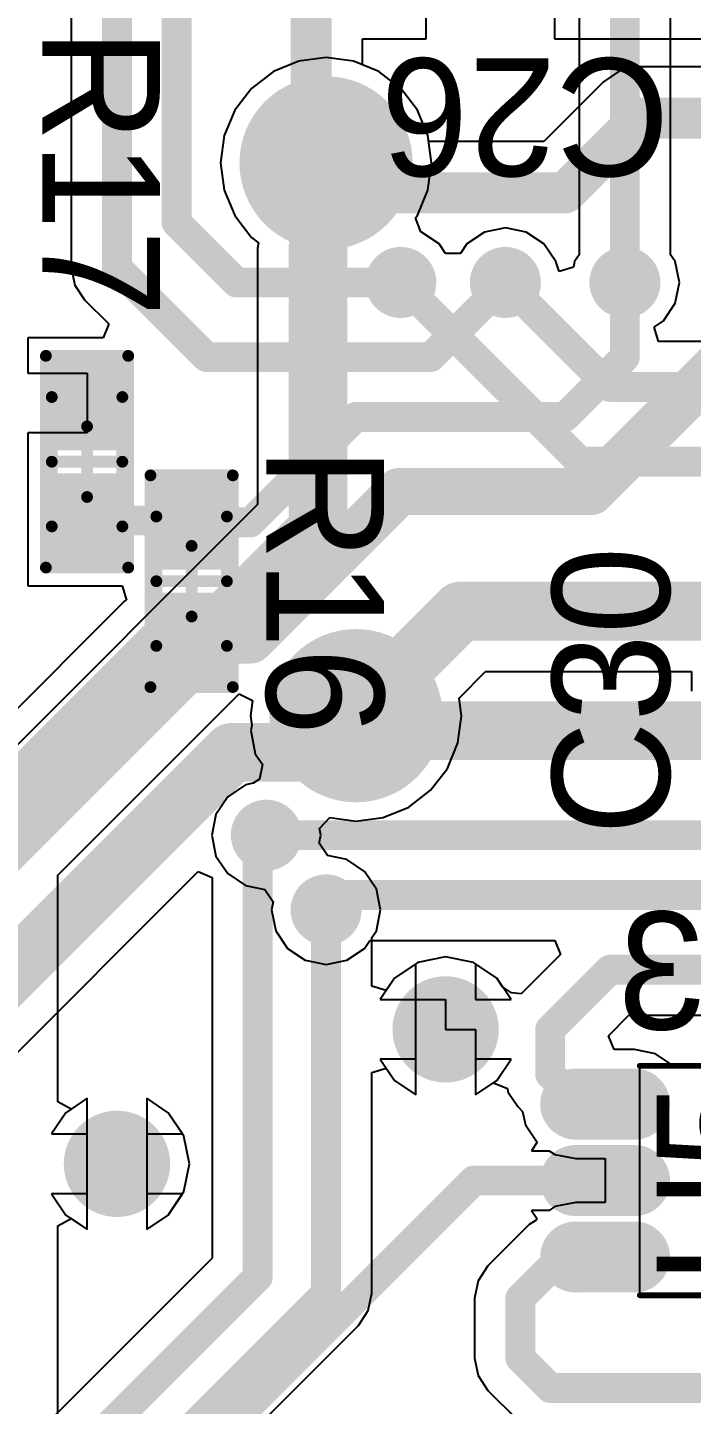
# Model space of a CAD drawing. Header units: millimetres. Extents: x 119.5 to 187.2, y 82 to 144.9.
# Drawn here: x 144.15 to 149.79, y 99.17 to 110.88 of the extents above; entities that cross this region are included whole.
import ezdxf

# ---------------------------------------------------------------- set-up
doc = ezdxf.new("R2010")
doc.units = ezdxf.units.MM
for name, color, linetype in [('BottomLayer', 5, 'Continuous'), ('BottomOverlay', 54, 'Continuous'), ('BottomPaste', 16, 'Continuous'), ('BottomSolder', 6, 'Continuous'), ('Mechanical13', 56, 'Continuous'), ('Mechanical15', 56, 'Continuous'), ('MultiLayer', 9, 'Continuous'), ('TopLayer', 1, 'Continuous'), ('TopOverlay', 2, 'Continuous'), ('TopPaste', 8, 'Continuous'), ('TopSolder', 216, 'Continuous'), ('ViaHoleLayer', 16, 'Continuous')]:
    doc.layers.add(name, color=color, linetype=linetype)

msp = doc.modelspace()

# ---------------------------------------------------------------- linework, layer by layer
at = {"layer": 'BottomLayer'}
for p, q in [((149.613, 108.948), (149.613, 113.06)), ((148.837, 112.938), (148.837, 108.948)), ((146.685, 110.625), (146.453, 110.594)), ((146.917, 110.594), (146.685, 110.625)), ((146.237, 110.505), (146.051, 110.362)), ((146.453, 110.594), (146.237, 110.505)), ((147.133, 110.505), (146.917, 110.594)), ((147.319, 110.362), (147.133, 110.505)), ((146.051, 110.362), (145.908, 110.176)), ((147.462, 110.176), (147.319, 110.362)), ((145.908, 110.176), (145.819, 109.96)), ((147.551, 109.96), (147.462, 110.176)), ((145.819, 109.96), (145.788, 109.728)), ((147.582, 109.728), (147.551, 109.96)), ((145.788, 109.728), (145.819, 109.496)), ((147.551, 109.496), (147.582, 109.728)), ((145.819, 109.496), (145.908, 109.28)), ((147.462, 109.28), (147.551, 109.496)), ((145.908, 109.28), (146.051, 109.094)), ((147.446, 109.26), (147.462, 109.28)), ((147.491, 109.141), (147.446, 109.26)), ((147.497, 109.14), (147.491, 109.141)), ((147.647, 109.039), (147.497, 109.14)), ((148.032, 109.14), (147.882, 109.039)), ((148.209, 109.175), (148.032, 109.14)), ((148.386, 109.14), (148.209, 109.175)), ((148.536, 109.039), (148.386, 109.14)), ((146.051, 109.094), (146.111, 109.048)), ((146.111, 109.048), (146.102, 109.004)), ((146.102, 109.004), (146.102, 106.824)), ((147.701, 108.959), (147.647, 109.039)), ((147.882, 109.039), (147.828, 108.959)), ((148.637, 108.889), (148.536, 109.039)), ((147.828, 108.959), (147.701, 108.959)), ((148.666, 108.804), (148.637, 108.889)), ((148.637, 108.889), (148.637, 108.889)), ((148.797, 108.889), (148.788, 108.841)), ((148.837, 108.948), (148.797, 108.889)), ((149.653, 108.889), (149.613, 108.948)), ((149.688, 108.712), (149.653, 108.889)), ((148.788, 108.841), (148.666, 108.804)), ((149.653, 108.535), (149.688, 108.712)), ((149.552, 108.385), (149.653, 108.535)), ((149.475, 108.333), (149.552, 108.385)), ((149.512, 108.211), (149.475, 108.333)), ((150.328, 108.211), (149.512, 108.211)), ((146.102, 106.824), (143.528, 104.249)), ((144.405, 103.673), (145.945, 105.214)), ((145.945, 105.214), (146.059, 105.157)), ((146.059, 105.157), (146.042, 105.029)), ((146.042, 105.029), (146.053, 104.947)), ((146.053, 104.947), (146.044, 104.902)), ((146.044, 104.902), (146.083, 104.705)), ((146.083, 104.705), (146.146, 104.611)), ((146.144, 104.614), (146.119, 104.489)), ((146.146, 104.611), (146.144, 104.614)), ((146, 104.441), (145.85, 104.34)), ((146.066, 104.454), (146, 104.441)), ((146.119, 104.489), (146.066, 104.454)), ((145.85, 104.34), (145.749, 104.19)), ((145.749, 104.19), (145.714, 104.013)), ((145.714, 104.013), (145.749, 103.836)), ((145.749, 103.836), (145.85, 103.686)), ((144.405, 101.745), (144.405, 103.673)), ((145.85, 103.686), (146, 103.585)), ((146, 103.585), (146.165, 103.552)), ((146.165, 103.552), (146.236, 103.447)), ((146.236, 103.447), (146.222, 103.378)), ((146.222, 103.378), (146.257, 103.201)), ((146.257, 103.201), (146.358, 103.051)), ((146.358, 103.051), (146.508, 102.95)), ((146.862, 102.95), (147.012, 103.051)), ((147.012, 103.051), (147.056, 103.117)), ((147.056, 103.117), (148.629, 103.117)), ((148.629, 103.117), (148.678, 102.999)), ((146.508, 102.95), (146.685, 102.915)), ((146.685, 102.915), (146.862, 102.95)), ((147.465, 102.931), (147.266, 102.797)), ((147.701, 102.978), (147.465, 102.931)), ((147.937, 102.931), (147.701, 102.978)), ((148.136, 102.797), (147.937, 102.931)), ((148.678, 102.999), (148.343, 102.665)), ((147.266, 102.797), (147.144, 102.616)), ((148.186, 102.723), (148.136, 102.797)), ((148.261, 102.673), (148.186, 102.723)), ((148.343, 102.665), (148.261, 102.673)), ((147.144, 102.616), (147.701, 102.616)), ((147.701, 102.616), (147.701, 102.362)), ((149.085, 102.307), (149.259, 102.482)), ((149.259, 102.482), (163.648, 102.482)), ((147.701, 102.362), (147.955, 102.362)), ((147.955, 102.362), (147.955, 101.805)), ((149.133, 102.19), (149.085, 102.307)), ((149.307, 102.19), (149.133, 102.19)), ((149.484, 102.155), (149.307, 102.19)), ((147.447, 102.108), (147.144, 102.108)), ((147.144, 102.108), (147.266, 101.927)), ((147.447, 101.805), (147.447, 102.108)), ((149.634, 102.054), (149.484, 102.155)), ((149.352, 102.052), (150.876, 102.052)), ((149.352, 100.102), (149.352, 102.052)), ((149.636, 102.052), (149.634, 102.054)), ((150.553, 102.052), (149.636, 102.052)), ((147.266, 101.927), (147.447, 101.805)), ((147.955, 101.805), (148.108, 101.908)), ((148.108, 101.908), (148.226, 101.859)), ((148.226, 101.859), (148.231, 101.832)), ((144.517, 101.685), (144.405, 101.745)), ((144.653, 101.776), (144.517, 101.685)), ((144.653, 101.219), (144.653, 101.776)), ((145.342, 101.654), (145.161, 101.776)), ((145.161, 101.776), (145.161, 101.473)), ((148.231, 101.832), (148.315, 101.706)), ((145.464, 101.473), (145.342, 101.654)), ((148.315, 101.706), (148.356, 101.665)), ((148.356, 101.665), (148.379, 101.55)), ((148.379, 101.55), (148.478, 101.402)), ((145.161, 101.473), (145.464, 101.473)), ((148.478, 101.402), (148.431, 101.331)), ((148.431, 101.331), (148.582, 101.331)), ((148.582, 101.331), (148.63, 101.299)), ((148.63, 101.299), (148.807, 101.264)), ((148.807, 101.264), (149.057, 101.264)), ((149.057, 101.264), (149.057, 100.89)), ((144.653, 100.662), (144.653, 101.219)), ((145.464, 100.965), (145.161, 100.965)), ((145.161, 100.965), (145.161, 100.662)), ((145.342, 100.784), (145.464, 100.965)), ((148.582, 100.823), (148.431, 100.823)), ((148.431, 100.823), (148.478, 100.752)), ((148.63, 100.855), (148.582, 100.823)), ((148.807, 100.89), (148.63, 100.855)), ((149.057, 100.89), (148.807, 100.89)), ((144.405, 100.693), (144.517, 100.753)), ((144.405, 99.06), (144.405, 100.693)), ((144.517, 100.753), (144.653, 100.662)), ((145.161, 100.662), (145.342, 100.784)), ((148.412, 100.702), (148.061, 100.351)), ((148.47, 100.741), (148.412, 100.702)), ((148.478, 100.752), (148.47, 100.741)), ((148.061, 100.351), (147.977, 100.225)), ((147.977, 100.225), (147.948, 100.076)), ((150.876, 100.102), (149.352, 100.102)), ((147.948, 100.076), (147.948, 99.568)), ((147.948, 99.568), (147.948, 99.568)), ((147.948, 99.568), (147.948, 99.568)), ((147.948, 99.568), (147.977, 99.419)), ((147.977, 99.419), (148.061, 99.293)), ((148.061, 99.293), (148.304, 99.05))]:
    msp.add_line(p, q, dxfattribs=at)
for points, const_width in [([(149.225, 108.712), (149.225, 113.221)], 0.254), ([(146.616, 106.611), (146.616, 109.004)], 0.5), ([(147.32, 108.712), (148.844, 107.188)], 0.254), ([(148.209, 108.712), (149.098, 107.823)], 0.254), ([(149.098, 107.823), (151.416, 107.823)], 0.254), ([(148.844, 107.188), (151.543, 107.188)], 0.254), ([(143.891, 103.886), (146.616, 106.611)], 0.5), ([(146.558, 104.902), (159.258, 104.902)], 0.5), ([(146.177, 104.013), (162.56, 104.013)], 0.254), ([(146.685, 103.378), (146.812, 103.505)], 0.254), ([(146.812, 103.505), (162.814, 103.505)], 0.254), ([(148.59, 102.362), (149.098, 102.87)], 0.254), ([(149.098, 102.87), (163.83, 102.87)], 0.254), ([(148.59, 101.981), (148.59, 102.362)], 0.254), ([(148.59, 101.981), (148.844, 101.727)], 0.254), ([(148.807, 101.727), (149.307, 101.727)], 0.4), ([(148.844, 101.727), (149.057, 101.727)], 0.254), ([(148.807, 101.077), (149.307, 101.077)], 0.4), ([(145.846, 98.983), (147.94, 101.077)], 0.254), ([(147.94, 101.077), (149.057, 101.077)], 0.254), ([(148.336, 100.076), (148.687, 100.427)], 0.254), ([(148.687, 100.427), (149.057, 100.427)], 0.254), ([(148.807, 100.427), (149.307, 100.427)], 0.4), ([(148.336, 99.568), (148.336, 100.076)], 0.254), ([(148.336, 99.568), (148.59, 99.314)], 0.254), ([(148.59, 99.314), (151.003, 99.314)], 0.254)]:
    msp.add_lwpolyline(points, dxfattribs=dict(at, const_width=const_width))
for points, const_width in [([(146.368, 109.728, 1), (147.002, 109.728, 1)], 0.635), ([(146.491, 109.004, 1), (146.741, 109.004, 1)], 0.25), ([(147.22, 108.712, 1), (147.42, 108.712, 1)], 0.2), ([(148.109, 108.712, 1), (148.309, 108.712, 1)], 0.2), ([(149.125, 108.712, 1), (149.325, 108.712, 1)], 0.2), ([(147.256, 108.712, 1), (147.383, 108.712, 1)], 0.127), ([(148.145, 108.712, 1), (148.273, 108.712, 1)], 0.127), ([(149.161, 108.712, 1), (149.288, 108.712, 1)], 0.127), ([(149.035, 107.823, 1), (149.161, 107.823, 1)], 0.127), ([(149.035, 107.823, 1), (149.161, 107.823, 1)], 0.127), ([(148.78, 107.188, 1), (148.907, 107.188, 1)], 0.127), ([(148.78, 107.188, 1), (148.907, 107.188, 1)], 0.127), ([(146.491, 106.611, 1), (146.741, 106.611, 1)], 0.25), ([(146.491, 106.611, 1), (146.741, 106.611, 1)], 0.25), ([(146.621, 105.029, 1), (147.256, 105.029, 1)], 0.635), ([(146.433, 104.902, 1), (146.683, 104.902, 1)], 0.25), ([(146.077, 104.013, 1), (146.277, 104.013, 1)], 0.2), ([(146.113, 104.013, 1), (146.24, 104.013, 1)], 0.127), ([(146.749, 103.505, 1), (146.875, 103.505, 1)], 0.127), ([(146.749, 103.505, 1), (146.875, 103.505, 1)], 0.127), ([(146.585, 103.378, 1), (146.785, 103.378, 1)], 0.2), ([(146.621, 103.378, 1), (146.749, 103.378, 1)], 0.127), ([(149.035, 102.87, 1), (149.161, 102.87, 1)], 0.127), ([(149.035, 102.87, 1), (149.161, 102.87, 1)], 0.127), ([(147.526, 102.362, 1), (147.876, 102.362, 1)], 0.35), ([(148.526, 102.362, 1), (148.654, 102.362, 1)], 0.127), ([(148.526, 102.362, 1), (148.654, 102.362, 1)], 0.127), ([(148.526, 101.981, 1), (148.654, 101.981, 1)], 0.127), ([(148.526, 101.981, 1), (148.654, 101.981, 1)], 0.127), ([(148.707, 101.727, 1), (148.907, 101.727, 1)], 0.2), ([(148.78, 101.727, 1), (148.907, 101.727, 1)], 0.127), ([(148.78, 101.727, 1), (148.907, 101.727, 1)], 0.127), ([(148.993, 101.727, 1), (149.12, 101.727, 1)], 0.127), ([(149.207, 101.727, 1), (149.407, 101.727, 1)], 0.2), ([(144.732, 101.219, 1), (145.082, 101.219, 1)], 0.35), ([(148.707, 101.077, 1), (148.907, 101.077, 1)], 0.2), ([(149.207, 101.077, 1), (149.407, 101.077, 1)], 0.2), ([(147.876, 101.077, 1), (148.003, 101.077, 1)], 0.127), ([(147.876, 101.077, 1), (148.003, 101.077, 1)], 0.127), ([(148.993, 101.077, 1), (149.12, 101.077, 1)], 0.127), ([(148.623, 100.427, 1), (148.75, 100.427, 1)], 0.127), ([(148.623, 100.427, 1), (148.75, 100.427, 1)], 0.127), ([(148.707, 100.427, 1), (148.907, 100.427, 1)], 0.2), ([(148.993, 100.427, 1), (149.12, 100.427, 1)], 0.127), ([(149.207, 100.427, 1), (149.407, 100.427, 1)], 0.2), ([(148.273, 100.076, 1), (148.399, 100.076, 1)], 0.127), ([(148.273, 100.076, 1), (148.399, 100.076, 1)], 0.127), ([(148.273, 99.568, 1), (148.399, 99.568, 1)], 0.127), ([(148.273, 99.568, 1), (148.399, 99.568, 1)], 0.127), ([(148.526, 99.314, 1), (148.654, 99.314, 1)], 0.127), ([(148.526, 99.314, 1), (148.654, 99.314, 1)], 0.127)]:
    msp.add_lwpolyline(points, format="xyb", close=True, dxfattribs=dict(at, const_width=const_width))
at = {"layer": 'BottomOverlay', "const_width": 0.05}
for points in [[(149.352, 102.052), (150.319, 102.052)], [(149.352, 100.102), (150.876, 100.102)]]:
    msp.add_lwpolyline(points, dxfattribs=at)
at = {"layer": 'BottomOverlay', "const_width": 0.025}
for points in [[(149.34, 102.052, 1), (149.364, 102.052, 1)], [(149.34, 100.102, 1), (149.364, 100.102, 1)]]:
    msp.add_lwpolyline(points, format="xyb", close=True, dxfattribs=at)
at = {"layer": 'BottomPaste', "const_width": 0.4}
for points in [[(148.807, 101.727), (149.307, 101.727)], [(148.807, 101.077), (149.307, 101.077)], [(148.807, 100.427), (149.307, 100.427)]]:
    msp.add_lwpolyline(points, dxfattribs=at)
at = {"layer": 'BottomPaste', "const_width": 0.2}
for points in [[(148.707, 101.727, 1), (148.907, 101.727, 1)], [(149.207, 101.727, 1), (149.407, 101.727, 1)], [(148.707, 101.077, 1), (148.907, 101.077, 1)], [(149.207, 101.077, 1), (149.407, 101.077, 1)], [(148.707, 100.427, 1), (148.907, 100.427, 1)], [(149.207, 100.427, 1), (149.407, 100.427, 1)]]:
    msp.add_lwpolyline(points, format="xyb", close=True, dxfattribs=at)
at = {"layer": 'BottomSolder'}
for points, const_width in [([(146.317, 109.728, 1), (147.053, 109.728, 1)], 0.737), ([(147.169, 108.712, 1), (147.471, 108.712, 1)], 0.302), ([(148.058, 108.712, 1), (148.36, 108.712, 1)], 0.302), ([(149.074, 108.712, 1), (149.376, 108.712, 1)], 0.302), ([(146.571, 105.029, 1), (147.307, 105.029, 1)], 0.737), ([(146.026, 104.013, 1), (146.328, 104.013, 1)], 0.302), ([(146.534, 103.378, 1), (146.836, 103.378, 1)], 0.302), ([(147.475, 102.362, 1), (147.927, 102.362, 1)], 0.452), ([(148.656, 101.727, 1), (148.958, 101.727, 1)], 0.302), ([(149.156, 101.727, 1), (149.458, 101.727, 1)], 0.302), ([(144.681, 101.219, 1), (145.133, 101.219, 1)], 0.452), ([(148.656, 101.077, 1), (148.958, 101.077, 1)], 0.302), ([(149.156, 101.077, 1), (149.458, 101.077, 1)], 0.302), ([(148.656, 100.427, 1), (148.958, 100.427, 1)], 0.302), ([(149.156, 100.427, 1), (149.458, 100.427, 1)], 0.302)]:
    msp.add_lwpolyline(points, format="xyb", close=True, dxfattribs=dict(at, const_width=const_width))
at = {"layer": 'BottomSolder', "const_width": 0.603}
for points in [[(148.807, 101.727), (149.307, 101.727)], [(148.807, 101.077), (149.307, 101.077)], [(148.807, 100.427), (149.307, 100.427)]]:
    msp.add_lwpolyline(points, dxfattribs=at)
at = {"layer": 'Mechanical13', "const_width": 0.1}
for points in [[(144.353, 106.638), (144.353, 107.738)], [(144.353, 107.738), (144.953, 107.738)], [(144.953, 106.638), (144.953, 107.738)], [(145.242, 105.622), (145.242, 106.722)], [(145.242, 106.722), (145.842, 106.722)], [(145.842, 105.622), (145.842, 106.722)], [(144.353, 106.638), (144.953, 106.638)], [(145.242, 105.622), (145.842, 105.622)]]:
    msp.add_lwpolyline(points, dxfattribs=at)
at = {"layer": 'Mechanical13', "const_width": 0.05}
for points in [[(144.328, 107.738, 1), (144.378, 107.738, 1)], [(144.328, 107.738, 1), (144.378, 107.738, 1)], [(144.928, 107.738, 1), (144.978, 107.738, 1)], [(144.928, 107.738, 1), (144.978, 107.738, 1)], [(145.217, 106.722, 1), (145.267, 106.722, 1)], [(145.217, 106.722, 1), (145.267, 106.722, 1)], [(145.817, 106.722, 1), (145.867, 106.722, 1)], [(145.817, 106.722, 1), (145.867, 106.722, 1)], [(144.328, 106.638, 1), (144.378, 106.638, 1)], [(144.328, 106.638, 1), (144.378, 106.638, 1)], [(144.928, 106.638, 1), (144.978, 106.638, 1)], [(144.928, 106.638, 1), (144.978, 106.638, 1)], [(145.217, 105.622, 1), (145.267, 105.622, 1)], [(145.217, 105.622, 1), (145.267, 105.622, 1)], [(145.817, 105.622, 1), (145.867, 105.622, 1)], [(145.817, 105.622, 1), (145.867, 105.622, 1)]]:
    msp.add_lwpolyline(points, format="xyb", close=True, dxfattribs=at)
at = {"layer": 'Mechanical15', "const_width": 0.1}
for points in [[(144.303, 106.288), (144.303, 108.088)], [(144.303, 108.088), (145.003, 108.088)], [(145.003, 106.288), (145.003, 108.088)], [(144.653, 106.888), (144.653, 107.488)], [(144.353, 107.188), (144.953, 107.188)], [(145.192, 105.272), (145.192, 107.072)], [(145.192, 107.072), (145.892, 107.072)], [(145.892, 105.272), (145.892, 107.072)], [(145.542, 105.872), (145.542, 106.472)], [(144.303, 106.288), (145.003, 106.288)], [(145.242, 106.172), (145.842, 106.172)], [(145.192, 105.272), (145.892, 105.272)]]:
    msp.add_lwpolyline(points, dxfattribs=at)
at = {"layer": 'Mechanical15', "const_width": 0.05}
for points in [[(144.278, 108.088, 1), (144.328, 108.088, 1)], [(144.278, 108.088, 1), (144.328, 108.088, 1)], [(144.978, 108.088, 1), (145.028, 108.088, 1)], [(144.978, 108.088, 1), (145.028, 108.088, 1)], [(144.628, 107.488, 1), (144.678, 107.488, 1)], [(144.328, 107.188, 1), (144.378, 107.188, 1)], [(144.928, 107.188, 1), (144.978, 107.188, 1)], [(145.167, 107.072, 1), (145.217, 107.072, 1)], [(145.167, 107.072, 1), (145.217, 107.072, 1)], [(145.867, 107.072, 1), (145.917, 107.072, 1)], [(145.867, 107.072, 1), (145.917, 107.072, 1)], [(144.628, 106.888, 1), (144.678, 106.888, 1)], [(145.517, 106.472, 1), (145.567, 106.472, 1)], [(144.278, 106.288, 1), (144.328, 106.288, 1)], [(144.278, 106.288, 1), (144.328, 106.288, 1)], [(144.978, 106.288, 1), (145.028, 106.288, 1)], [(144.978, 106.288, 1), (145.028, 106.288, 1)], [(145.217, 106.172, 1), (145.267, 106.172, 1)], [(145.817, 106.172, 1), (145.867, 106.172, 1)], [(145.517, 105.872, 1), (145.567, 105.872, 1)], [(145.167, 105.272, 1), (145.217, 105.272, 1)], [(145.167, 105.272, 1), (145.217, 105.272, 1)], [(145.867, 105.272, 1), (145.917, 105.272, 1)], [(145.867, 105.272, 1), (145.917, 105.272, 1)]]:
    msp.add_lwpolyline(points, format="xyb", close=True, dxfattribs=at)
at = {"layer": 'MultiLayer'}
for points, const_width in [([(146.368, 109.728, 1), (147.002, 109.728, 1)], 0.635), ([(147.22, 108.712, 1), (147.42, 108.712, 1)], 0.2), ([(148.109, 108.712, 1), (148.309, 108.712, 1)], 0.2), ([(149.125, 108.712, 1), (149.325, 108.712, 1)], 0.2), ([(146.621, 105.029, 1), (147.256, 105.029, 1)], 0.635), ([(146.077, 104.013, 1), (146.277, 104.013, 1)], 0.2), ([(146.585, 103.378, 1), (146.785, 103.378, 1)], 0.2), ([(147.526, 102.362, 1), (147.876, 102.362, 1)], 0.35), ([(144.732, 101.219, 1), (145.082, 101.219, 1)], 0.35)]:
    msp.add_lwpolyline(points, format="xyb", close=True, dxfattribs=dict(at, const_width=const_width))
at = {"layer": 'TopLayer'}
for p, q in [((144.519, 113.792), (144.519, 108.839)), ((147.536, 110.783), (147.536, 112.991)), ((148.628, 111.633), (148.628, 110.783)), ((146.995, 110.562), (146.995, 110.783)), ((146.995, 110.783), (147.536, 110.783)), ((148.628, 110.783), (150.236, 110.783)), ((147.133, 110.505), (146.995, 110.562)), ((147.319, 110.362), (147.133, 110.505)), ((149.185, 110.513), (149.043, 110.418)), ((149.352, 110.546), (149.185, 110.513)), ((153.289, 110.546), (149.352, 110.546)), ((149.043, 110.418), (148.536, 109.911)), ((147.462, 110.176), (147.319, 110.362)), ((147.551, 109.96), (147.462, 110.176)), ((147.558, 109.911), (147.551, 109.96)), ((148.536, 109.911), (147.558, 109.911)), ((144.519, 108.839), (144.519, 108.839)), ((144.519, 108.839), (144.519, 108.839)), ((144.519, 108.839), (144.548, 108.69)), ((144.548, 108.69), (144.632, 108.564)), ((144.632, 108.564), (144.837, 108.359)), ((144.837, 108.359), (144.789, 108.242)), ((144.789, 108.242), (144.149, 108.242)), ((144.149, 108.242), (144.149, 107.942)), ((144.149, 107.942), (144.653, 107.942)), ((144.653, 107.942), (144.653, 107.434)), ((144.653, 107.434), (144.149, 107.434)), ((144.149, 107.434), (144.149, 107.134)), ((144.149, 107.134), (144.149, 106.134)), ((144.149, 106.134), (144.951, 106.134)), ((144.951, 106.134), (144.988, 106.012)), ((144.969, 105.999), (142.756, 103.787)), ((144.988, 106.012), (144.969, 105.999)), ((144.969, 105.999), (144.969, 105.999)), ((147.816, 105.179), (148.041, 105.404)), ((148.041, 105.404), (149.791, 105.404)), ((149.791, 105.404), (149.791, 105.329)), ((149.791, 105.329), (149.791, 105.329)), ((149.791, 105.329), (149.791, 105.237)), ((149.791, 105.237), (149.791, 105.237)), ((147.836, 105.029), (147.816, 105.179)), ((147.805, 104.797), (147.836, 105.029)), ((147.716, 104.581), (147.805, 104.797)), ((147.573, 104.395), (147.716, 104.581)), ((147.387, 104.252), (147.573, 104.395)), ((147.171, 104.163), (147.387, 104.252)), ((146.629, 104.069), (146.716, 104.162)), ((146.64, 104.013), (146.629, 104.069)), ((146.716, 104.162), (146.939, 104.132)), ((146.939, 104.132), (147.171, 104.163)), ((146.626, 103.944), (146.64, 104.013)), ((146.697, 103.839), (146.626, 103.944)), ((146.862, 103.806), (146.697, 103.839)), ((147.012, 103.705), (146.862, 103.806)), ((143.513, 101.618), (145.598, 103.703)), ((145.598, 103.703), (145.716, 103.654)), ((145.716, 103.654), (145.716, 100.418)), ((147.113, 103.555), (147.012, 103.705)), ((147.148, 103.378), (147.113, 103.555)), ((147.113, 103.201), (147.148, 103.378)), ((147.073, 103.142), (147.113, 103.201)), ((147.073, 102.729), (147.073, 103.142)), ((147.447, 102.919), (147.266, 102.797)), ((147.447, 102.362), (147.447, 102.919)), ((148.136, 102.797), (147.955, 102.919)), ((147.955, 102.919), (147.955, 102.616)), ((147.266, 102.797), (147.195, 102.692)), ((148.258, 102.616), (148.136, 102.797)), ((147.195, 102.692), (147.073, 102.729)), ((147.955, 102.616), (148.258, 102.616)), ((147.447, 101.805), (147.447, 102.362)), ((148.258, 102.108), (147.955, 102.108)), ((147.955, 102.108), (147.955, 101.805)), ((148.136, 101.927), (148.258, 102.108)), ((147.073, 101.995), (147.195, 102.032)), ((147.073, 100.12), (147.073, 101.995)), ((147.195, 102.032), (147.266, 101.927)), ((147.266, 101.927), (147.447, 101.805)), ((147.955, 101.805), (148.136, 101.927)), ((144.653, 101.776), (144.472, 101.654)), ((144.653, 101.473), (144.653, 101.776)), ((145.342, 101.654), (145.161, 101.776)), ((145.161, 101.776), (145.161, 101.219)), ((144.472, 101.654), (144.35, 101.473)), ((145.476, 101.455), (145.342, 101.654)), ((144.35, 101.473), (144.653, 101.473)), ((145.523, 101.219), (145.476, 101.455)), ((145.161, 101.219), (145.161, 100.662)), ((145.476, 100.983), (145.523, 101.219)), ((144.653, 100.965), (144.35, 100.965)), ((144.35, 100.965), (144.472, 100.784)), ((144.653, 100.662), (144.653, 100.965)), ((145.342, 100.784), (145.476, 100.983)), ((144.472, 100.784), (144.653, 100.662)), ((145.161, 100.662), (145.342, 100.784)), ((145.716, 100.418), (139.793, 94.495)), ((147.044, 99.971), (147.073, 100.12)), ((146.96, 99.845), (147.044, 99.971)), ((143.489, 96.375), (146.96, 99.845))]:
    msp.add_line(p, q, dxfattribs=at)
for points, const_width in [([(144.907, 108.839), (144.907, 114.046)], 0.254), ([(145.415, 109.22), (145.415, 112.903)], 0.254), ([(146.558, 110.109), (146.558, 112.776)], 0.35), ([(146.558, 110.109), (147.193, 109.474)], 0.35), ([(148.717, 109.474), (149.352, 110.109)], 0.35), ([(149.352, 110.109), (153.289, 110.109)], 0.35), ([(147.193, 109.474), (148.717, 109.474)], 0.35), ([(145.415, 109.22), (145.923, 108.712)], 0.254), ([(149.225, 108.077), (149.225, 108.966)], 0.254), ([(144.907, 108.839), (145.669, 108.077)], 0.254), ([(148.938, 106.934), (150.717, 108.713)], 0.4), ([(145.923, 108.712), (147.32, 108.712)], 0.254), ([(147.574, 108.077), (148.209, 108.712)], 0.254), ([(145.669, 108.077), (147.574, 108.077)], 0.254), ([(148.717, 107.569), (149.225, 108.077)], 0.254), ([(146.042, 106.672), (146.939, 107.569)], 0.254), ([(146.939, 107.569), (148.717, 107.569)], 0.254), ([(146.042, 105.672), (147.304, 106.934)], 0.4), ([(147.304, 106.934), (148.938, 106.934)], 0.4), ([(144.653, 106.688), (145.526, 106.688)], 0.254), ([(145.542, 106.672), (146.042, 106.672)], 0.254), ([(146.627, 104.717), (147.828, 105.918)], 0.5), ([(147.828, 105.918), (151.257, 105.918)], 0.5), ([(142.948, 103.324), (145.296, 105.672)], 0.4), ([(145.296, 105.672), (146.042, 105.672)], 0.4), ([(143.149, 101.981), (145.885, 104.717)], 0.5), ([(145.885, 104.717), (146.627, 104.717)], 0.5), ([(146.104, 103.94), (146.177, 104.013)], 0.254), ([(146.104, 100.257), (146.104, 103.94)], 0.254), ([(146.685, 100.12), (146.685, 103.378)], 0.254), ([(139.954, 94.107), (146.104, 100.257)], 0.254), ([(140.164, 93.599), (146.685, 100.12)], 0.254)]:
    msp.add_lwpolyline(points, dxfattribs=dict(at, const_width=const_width))
for points, const_width in [([(146.368, 109.728, 1), (147.002, 109.728, 1)], 0.635), ([(146.47, 110.109, 1), (146.646, 110.109, 1)], 0.175), ([(146.47, 110.109, 1), (146.646, 110.109, 1)], 0.175), ([(149.264, 110.109, 1), (149.44, 110.109, 1)], 0.175), ([(149.264, 110.109, 1), (149.44, 110.109, 1)], 0.175), ([(147.105, 109.474, 1), (147.281, 109.474, 1)], 0.175), ([(147.105, 109.474, 1), (147.281, 109.474, 1)], 0.175), ([(148.629, 109.474, 1), (148.805, 109.474, 1)], 0.175), ([(148.629, 109.474, 1), (148.805, 109.474, 1)], 0.175), ([(145.351, 109.22, 1), (145.478, 109.22, 1)], 0.127), ([(145.351, 109.22, 1), (145.478, 109.22, 1)], 0.127), ([(149.161, 108.966, 1), (149.288, 108.966, 1)], 0.127), ([(144.844, 108.839, 1), (144.97, 108.839, 1)], 0.127), ([(144.844, 108.839, 1), (144.97, 108.839, 1)], 0.127), ([(147.22, 108.712, 1), (147.42, 108.712, 1)], 0.2), ([(148.109, 108.712, 1), (148.309, 108.712, 1)], 0.2), ([(149.125, 108.712, 1), (149.325, 108.712, 1)], 0.2), ([(145.859, 108.712, 1), (145.987, 108.712, 1)], 0.127), ([(145.859, 108.712, 1), (145.987, 108.712, 1)], 0.127), ([(147.256, 108.712, 1), (147.383, 108.712, 1)], 0.127), ([(148.145, 108.712, 1), (148.273, 108.712, 1)], 0.127), ([(145.606, 108.077, 1), (145.732, 108.077, 1)], 0.127), ([(145.606, 108.077, 1), (145.732, 108.077, 1)], 0.127), ([(147.511, 108.077, 1), (147.637, 108.077, 1)], 0.127), ([(147.511, 108.077, 1), (147.637, 108.077, 1)], 0.127), ([(149.161, 108.077, 1), (149.288, 108.077, 1)], 0.127), ([(149.161, 108.077, 1), (149.288, 108.077, 1)], 0.127), ([(146.875, 107.569, 1), (147.002, 107.569, 1)], 0.127), ([(146.875, 107.569, 1), (147.002, 107.569, 1)], 0.127), ([(148.654, 107.569, 1), (148.78, 107.569, 1)], 0.127), ([(148.654, 107.569, 1), (148.78, 107.569, 1)], 0.127), ([(147.204, 106.934, 1), (147.404, 106.934, 1)], 0.2), ([(147.204, 106.934, 1), (147.404, 106.934, 1)], 0.2), ([(148.838, 106.934, 1), (149.038, 106.934, 1)], 0.2), ([(148.838, 106.934, 1), (149.038, 106.934, 1)], 0.2), ([(144.59, 106.688, 1), (144.717, 106.688, 1)], 0.127), ([(145.463, 106.688, 1), (145.59, 106.688, 1)], 0.127), ([(145.478, 106.672, 1), (145.606, 106.672, 1)], 0.127), ([(145.978, 106.672, 1), (146.105, 106.672, 1)], 0.127), ([(145.978, 106.672, 1), (146.105, 106.672, 1)], 0.127), ([(147.703, 105.918, 1), (147.953, 105.918, 1)], 0.25), ([(147.703, 105.918, 1), (147.953, 105.918, 1)], 0.25), ([(145.196, 105.672, 1), (145.396, 105.672, 1)], 0.2), ([(145.196, 105.672, 1), (145.396, 105.672, 1)], 0.2), ([(145.942, 105.672, 1), (146.142, 105.672, 1)], 0.2), ([(145.942, 105.672, 1), (146.142, 105.672, 1)], 0.2), ([(146.621, 105.029, 1), (147.256, 105.029, 1)], 0.635), ([(145.76, 104.717, 1), (146.01, 104.717, 1)], 0.25), ([(145.76, 104.717, 1), (146.01, 104.717, 1)], 0.25), ([(146.502, 104.717, 1), (146.752, 104.717, 1)], 0.25), ([(146.502, 104.717, 1), (146.752, 104.717, 1)], 0.25), ([(146.077, 104.013, 1), (146.277, 104.013, 1)], 0.2), ([(146.041, 103.94, 1), (146.168, 103.94, 1)], 0.127), ([(146.041, 103.94, 1), (146.168, 103.94, 1)], 0.127), ([(146.113, 104.013, 1), (146.24, 104.013, 1)], 0.127), ([(146.585, 103.378, 1), (146.785, 103.378, 1)], 0.2), ([(146.621, 103.378, 1), (146.749, 103.378, 1)], 0.127), ([(147.526, 102.362, 1), (147.876, 102.362, 1)], 0.35), ([(144.732, 101.219, 1), (145.082, 101.219, 1)], 0.35), ([(146.041, 100.257, 1), (146.168, 100.257, 1)], 0.127), ([(146.041, 100.257, 1), (146.168, 100.257, 1)], 0.127), ([(146.621, 100.12, 1), (146.749, 100.12, 1)], 0.127), ([(146.621, 100.12, 1), (146.749, 100.12, 1)], 0.127)]:
    msp.add_lwpolyline(points, format="xyb", close=True, dxfattribs=dict(at, const_width=const_width))
for points in [[(144.403, 107.388), (144.903, 107.388), (144.403, 107.988), (144.903, 107.988)], [(144.403, 106.388), (144.903, 106.388), (144.403, 106.988), (144.903, 106.988)], [(145.292, 106.372), (145.792, 106.372), (145.292, 106.972), (145.792, 106.972)], [(145.292, 105.372), (145.792, 105.372), (145.292, 105.972), (145.792, 105.972)]]:
    msp.add_solid(points, dxfattribs=at)
at = {"layer": 'TopPaste'}
for points in [[(144.403, 107.388), (144.903, 107.388), (144.403, 107.988), (144.903, 107.988)], [(144.403, 106.388), (144.903, 106.388), (144.403, 106.988), (144.903, 106.988)], [(145.292, 106.372), (145.792, 106.372), (145.292, 106.972), (145.792, 106.972)], [(145.292, 105.372), (145.792, 105.372), (145.292, 105.972), (145.792, 105.972)]]:
    msp.add_solid(points, dxfattribs=at)
at = {"layer": 'TopSolder'}
for points, const_width in [([(146.317, 109.728, 1), (147.053, 109.728, 1)], 0.737), ([(147.169, 108.712, 1), (147.471, 108.712, 1)], 0.302), ([(148.058, 108.712, 1), (148.36, 108.712, 1)], 0.302), ([(149.074, 108.712, 1), (149.376, 108.712, 1)], 0.302), ([(146.571, 105.029, 1), (147.307, 105.029, 1)], 0.737), ([(146.026, 104.013, 1), (146.328, 104.013, 1)], 0.302), ([(146.534, 103.378, 1), (146.836, 103.378, 1)], 0.302), ([(147.475, 102.362, 1), (147.927, 102.362, 1)], 0.452), ([(144.681, 101.219, 1), (145.133, 101.219, 1)], 0.452)]:
    msp.add_lwpolyline(points, format="xyb", close=True, dxfattribs=dict(at, const_width=const_width))
for points in [[(144.301, 107.286), (145.005, 107.286), (144.301, 108.09), (145.005, 108.09)], [(144.301, 106.286), (145.005, 106.286), (144.301, 107.09), (145.005, 107.09)], [(145.19, 106.27), (145.894, 106.27), (145.19, 107.074), (145.894, 107.074)], [(145.19, 105.27), (145.894, 105.27), (145.19, 106.074), (145.894, 106.074)]]:
    msp.add_solid(points, dxfattribs=at)
at = {"layer": 'ViaHoleLayer'}
for points, const_width in [([(146.507, 109.728, 1), (146.863, 109.728, 1)], 0.356), ([(147.245, 108.712, 1), (147.395, 108.712, 1)], 0.15), ([(148.134, 108.712, 1), (148.284, 108.712, 1)], 0.15), ([(149.15, 108.712, 1), (149.3, 108.712, 1)], 0.15), ([(146.761, 105.029, 1), (147.117, 105.029, 1)], 0.356), ([(146.102, 104.013, 1), (146.252, 104.013, 1)], 0.15), ([(146.61, 103.378, 1), (146.76, 103.378, 1)], 0.15), ([(147.601, 102.362, 1), (147.801, 102.362, 1)], 0.2), ([(144.807, 101.219, 1), (145.007, 101.219, 1)], 0.2)]:
    msp.add_lwpolyline(points, format="xyb", close=True, dxfattribs=dict(at, const_width=const_width))

# ---------------------------------------------------------------- texts
at = {"layer": 'BottomOverlay', "text_generation_flag": 2}
msp.add_text('U3', height=1, dxfattribs=at).set_placement((150.876, 102.362))
at = {"layer": 'TopOverlay'}
for s, rotation, p in [('R17', 270, (144.272, 110.871)), ('C26', 180, (149.606, 110.617)), ('R16', 270, (146.177, 107.315)), ('C30', 90, (149.606, 104.013)), ('U5', 90, (150.495, 100.203))]:
    msp.add_text(s, height=1, rotation=rotation, dxfattribs=at).set_placement(p)

doc.saveas('drawing.dxf')
